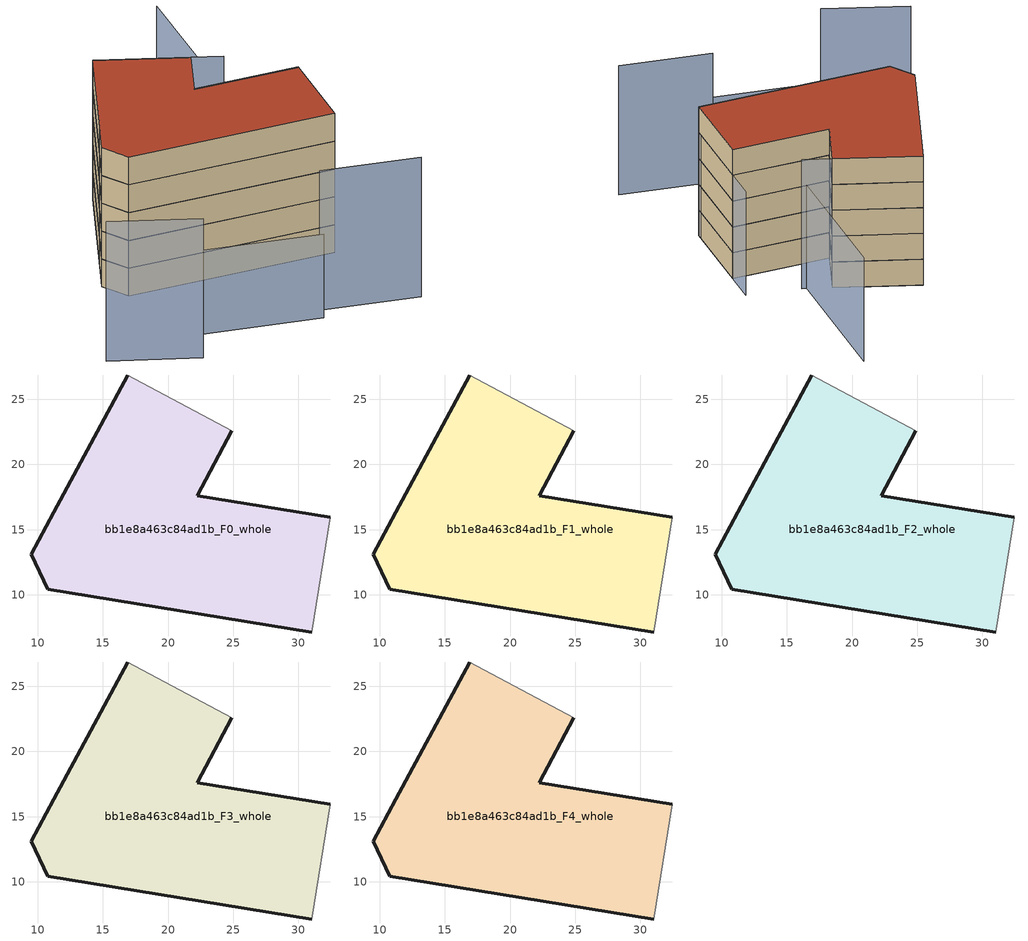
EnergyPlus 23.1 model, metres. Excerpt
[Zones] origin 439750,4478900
bb1e8a463c84ad1b_F0_whole
 floor ground (EU_floor_Construction): 31.02,7.15 32.45,15.94 22.23,17.61 24.9,22.6 16.92,26.86 11.23,16.33 9.51,13.12 10.76,10.42 z0
 wall outside (EU_wall_Construction): 24.9,22.6 22.23,17.61 32.45,15.94 / 31.02,7.15 10.76,10.42 9.51,13.12 11.23,16.33 16.92,26.86 z0:3
 wall adiabatic (EU_wall_Construction): 32.45,15.94 31.02,7.15 / 16.92,26.86 24.9,22.6 z0:3
bb1e8a463c84ad1b_F1_whole
 floor to bb1e8a463c84ad1b_F0_whole (EU_floor_Construction): 31.02,7.15 32.45,15.94 22.23,17.61 24.9,22.6 16.92,26.86 11.23,16.33 9.51,13.12 10.76,10.42 z3
 wall outside (EU_wall_Construction): 24.9,22.6 22.23,17.61 32.45,15.94 / 31.02,7.15 10.76,10.42 9.51,13.12 11.23,16.33 16.92,26.86 z3:6
 wall adiabatic (EU_wall_Construction): 32.45,15.94 31.02,7.15 / 16.92,26.86 24.9,22.6 z3:6
bb1e8a463c84ad1b_F2_whole
 floor to bb1e8a463c84ad1b_F1_whole (EU_floor_Construction): 31.02,7.15 32.45,15.94 22.23,17.61 24.9,22.6 16.92,26.86 11.23,16.33 9.51,13.12 10.76,10.42 z6
 wall outside (EU_wall_Construction): 24.9,22.6 22.23,17.61 32.45,15.94 / 31.02,7.15 10.76,10.42 9.51,13.12 11.23,16.33 16.92,26.86 z6:9
 wall adiabatic (EU_wall_Construction): 32.45,15.94 31.02,7.15 / 16.92,26.86 24.9,22.6 z6:9
bb1e8a463c84ad1b_F3_whole
 floor to bb1e8a463c84ad1b_F2_whole (EU_floor_Construction): 31.02,7.15 32.45,15.94 22.23,17.61 24.9,22.6 16.92,26.86 11.23,16.33 9.51,13.12 10.76,10.42 z9
 wall outside (EU_wall_Construction): 24.9,22.6 22.23,17.61 32.45,15.94 / 31.02,7.15 10.76,10.42 9.51,13.12 11.23,16.33 16.92,26.86 z9:12
 wall adiabatic (EU_wall_Construction): 32.45,15.94 31.02,7.15 / 16.92,26.86 24.9,22.6 z9:12
bb1e8a463c84ad1b_F4_whole
 floor to bb1e8a463c84ad1b_F3_whole (EU_floor_Construction): 31.02,7.15 32.45,15.94 22.23,17.61 24.9,22.6 16.92,26.86 11.23,16.33 9.51,13.12 10.76,10.42 z12
 wall outside (EU_wall_Construction): 24.9,22.6 22.23,17.61 32.45,15.94 / 31.02,7.15 10.76,10.42 9.51,13.12 11.23,16.33 16.92,26.86 z12:15
 wall adiabatic (EU_wall_Construction): 32.45,15.94 31.02,7.15 / 16.92,26.86 24.9,22.6 z12:15
 roof outside (EU_roof_Construction): 24.9,22.6 22.23,17.61 32.45,15.94 31.02,7.15 10.76,10.42 9.51,13.12 11.23,16.33 16.92,26.86 z15
shading: 24.51,-0.85 33.72,-3.66 / 3.01,1.68 10.93,-2.48 / 27.58,21.14 16.92,26.86 z0:15; 9.05,2.37 24.09,-2.22 z0:9; 26.98,20.24 29.53,36.19 / 31.02,7.15 32.99,19.32 z0:12
[Building]
EU S2 Campaign: North Axis=0; Terrain=City; Solar Distribution=FullExterior
[Site:Location]
Madrid: Latitude=40.5; Longitude=-3.5; Time Zone=1; Elevation=609
[SizingPeriod:WeatherFileDays]
AnnualSizingPeriod: Begin Month=1; Begin Day of Month=1; End Month=12; End Day of Month=31; Day of Week for Start Day=Monday; Use Weather File Daylight Saving Period=No; Use Weather File Rain and Snow Indicators=No
[MATERIAL]
EU_InternalMass_Material: Roughness=MediumRough; Thickness=0.1; Conductivity=1; Density=1800; Specific Heat=900; Thermal Absorptance=0.9; Solar Absorptance=0.7; Visible Absorptance=0.7
[MATERIAL:NOMASS] Roughness=MediumRough; Thermal Absorptance=0.9; Solar Absorptance=0.7; Visible Absorptance=0.7
Name | Thermal Resistance
EU_wall_NoMass | 0.459673
EU_roof_NoMass | 0.495815
EU_floor_NoMass | 0.788942
[CONSTRUCTION]
EU_wall_Construction: EU_wall_NoMass
EU_roof_Construction: EU_roof_NoMass
EU_floor_Construction: EU_floor_NoMass
EU_InternalMass_Construction: EU_InternalMass_Material
[ZONE] Type=1; Multiplier=1; Ceiling Height=autocalculate; Volume=762.189; Floor Area=autocalculate; Part of Total Floor Area=Yes
bb1e8a463c84ad1b_F0_whole; bb1e8a463c84ad1b_F1_whole; bb1e8a463c84ad1b_F2_whole; bb1e8a463c84ad1b_F3_whole; bb1e8a463c84ad1b_F4_whole
[INTERNALMASS] Construction=EU_InternalMass_Construction; Surface Area=254.062
Name | Zone or ZoneList
bb1e8a463c84ad1b_F0_whole_EU_InternalMass | bb1e8a463c84ad1b_F0_whole
bb1e8a463c84ad1b_F1_whole_EU_InternalMass | bb1e8a463c84ad1b_F1_whole
bb1e8a463c84ad1b_F2_whole_EU_InternalMass | bb1e8a463c84ad1b_F2_whole
bb1e8a463c84ad1b_F3_whole_EU_InternalMass | bb1e8a463c84ad1b_F3_whole
bb1e8a463c84ad1b_F4_whole_EU_InternalMass | bb1e8a463c84ad1b_F4_whole
[OTHEREQUIPMENT] Fuel Type=Electricity; Design Level Calculation Method=Watts/Area; Power per Zone Floor Area=1; Fraction Latent=0; Fraction Radiant=0; Fraction Lost=0; Carbon Dioxide Generation Rate=0; EndUse Subcategory=EU_Step8_InternalGains
Name | Zone or ZoneList or Space or SpaceList | Schedule
EU_Step8_InternalGain_bb1e8a463c84ad1b_F0_whole_f000 | bb1e8a463c84ad1b_F0_whole | EU_Step8_GainSchedule_bb1e8a463c84ad1b_F0_whole_f000
EU_Step8_InternalGain_bb1e8a463c84ad1b_F1_whole_f000 | bb1e8a463c84ad1b_F1_whole | EU_Step8_GainSchedule_bb1e8a463c84ad1b_F1_whole_f000
EU_Step8_InternalGain_bb1e8a463c84ad1b_F2_whole_f000 | bb1e8a463c84ad1b_F2_whole | EU_Step8_GainSchedule_bb1e8a463c84ad1b_F2_whole_f000
EU_Step8_InternalGain_bb1e8a463c84ad1b_F3_whole_f000 | bb1e8a463c84ad1b_F3_whole | EU_Step8_GainSchedule_bb1e8a463c84ad1b_F3_whole_f000
EU_Step8_InternalGain_bb1e8a463c84ad1b_F4_whole_f000 | bb1e8a463c84ad1b_F4_whole | EU_Step8_GainSchedule_bb1e8a463c84ad1b_F4_whole_f000
[ZONEVENTILATION:DESIGNFLOWRATE] Schedule=EU_AlwaysOn; Design Flow Rate Calculation Method=AirChanges/Hour; Air Changes per Hour=0.719161; Ventilation Type=Natural; Fan Pressure Rise=0; Fan Total Efficiency=1; Constant Term Coefficient=1; Temperature Term Coefficient=0; Velocity Term Coefficient=0; Velocity Squared Term Coefficient=0; Minimum Indoor Temperature=-100; Maximum Indoor Temperature=100; Delta Temperature=-100; Minimum Outdoor Temperature=-100; Maximum Outdoor Temperature=100; Maximum Wind Speed=40
Name | Zone or ZoneList or Space or SpaceList
EU_ConstantAir_bb1e8a463c84ad1b_F0_whole | bb1e8a463c84ad1b_F0_whole
EU_ConstantAir_bb1e8a463c84ad1b_F1_whole | bb1e8a463c84ad1b_F1_whole
EU_ConstantAir_bb1e8a463c84ad1b_F2_whole | bb1e8a463c84ad1b_F2_whole
EU_ConstantAir_bb1e8a463c84ad1b_F3_whole | bb1e8a463c84ad1b_F3_whole
EU_ConstantAir_bb1e8a463c84ad1b_F4_whole | bb1e8a463c84ad1b_F4_whole
[HVACTEMPLATE:THERMOSTAT] Constant Heating Setpoint=20; Constant Cooling Setpoint=50
EU_HeatOnly_bb1e8a463c84ad1b_F0_whole; EU_HeatOnly_bb1e8a463c84ad1b_F1_whole; EU_HeatOnly_bb1e8a463c84ad1b_F2_whole; EU_HeatOnly_bb1e8a463c84ad1b_F3_whole; EU_HeatOnly_bb1e8a463c84ad1b_F4_whole
[HVACTEMPLATE:ZONE:IDEALLOADSAIRSYSTEM] System Availability Schedule=EU_AlwaysOn; Maximum Heating Supply Air Temperature=50; Minimum Cooling Supply Air Temperature=13; Maximum Heating Supply Air Humidity Ratio=0.0156; Minimum Cooling Supply Air Humidity Ratio=0.0077; Heating Limit=NoLimit; Cooling Limit=NoLimit; Heating Availability Schedule=EU_AlwaysOn; Cooling Availability Schedule=EU_CoolingOff; Dehumidification Control Type=ConstantSensibleHeatRatio; Cooling Sensible Heat Ratio=0.7; Dehumidification Setpoint=60; Humidification Control Type=None; Humidification Setpoint=30; Outdoor Air Method=None; Outdoor Air Flow Rate per Person=0.00944; Outdoor Air Flow Rate per Zone Floor Area=0; Outdoor Air Flow Rate per Zone=0; Demand Controlled Ventilation Type=None; Outdoor Air Economizer Type=NoEconomizer; Heat Recovery Type=None; Sensible Heat Recovery Effectiveness=0.7; Latent Heat Recovery Effectiveness=0.65
Name | Template Thermostat
bb1e8a463c84ad1b_F0_whole | EU_HeatOnly_bb1e8a463c84ad1b_F0_whole
bb1e8a463c84ad1b_F1_whole | EU_HeatOnly_bb1e8a463c84ad1b_F1_whole
bb1e8a463c84ad1b_F2_whole | EU_HeatOnly_bb1e8a463c84ad1b_F2_whole
bb1e8a463c84ad1b_F3_whole | EU_HeatOnly_bb1e8a463c84ad1b_F3_whole
bb1e8a463c84ad1b_F4_whole | EU_HeatOnly_bb1e8a463c84ad1b_F4_whole
[SIZING:ZONE] Zone Cooling Design Supply Air Temperature Input Method=SupplyAirTemperature; Zone Cooling Design Supply Air Temperature=13; Zone Heating Design Supply Air Temperature Input Method=SupplyAirTemperature; Zone Heating Design Supply Air Temperature=50; Zone Cooling Design Supply Air Humidity Ratio=0.008; Zone Heating Design Supply Air Humidity Ratio=0.008; Cooling Design Air Flow Method=DesignDay; Cooling Design Air Flow Rate=0; Cooling Minimum Air Flow per Zone Floor Area=0.000762; Cooling Minimum Air Flow=0; Cooling Minimum Air Flow Fraction=0.2; Heating Design Air Flow Method=DesignDay; Heating Design Air Flow Rate=0; Heating Maximum Air Flow per Zone Floor Area=0.002032; Heating Maximum Air Flow=0.141576; Heating Maximum Air Flow Fraction=0.3; Account for Dedicated Outdoor Air System=No; Dedicated Outdoor Air System Control Strategy=NeutralSupplyAir; Dedicated Outdoor Air Low Setpoint Temperature for Design=autosize; Dedicated Outdoor Air High Setpoint Temperature for Design=autosize; Zone Load Sizing Method=Sensible Load Only No Latent Load; Zone Latent Cooling Design Supply Air Humidity Ratio Input Method=HumidityRatioDifference; Zone Cooling Design Supply Air Humidity Ratio Difference=0.005; Zone Latent Heating Design Supply Air Humidity Ratio Input Method=HumidityRatioDifference; Zone Humidification Design Supply Air Humidity Ratio Difference=0.005
bb1e8a463c84ad1b_F0_whole; bb1e8a463c84ad1b_F1_whole; bb1e8a463c84ad1b_F2_whole; bb1e8a463c84ad1b_F3_whole; bb1e8a463c84ad1b_F4_whole
[SCHEDULE:CONSTANT]
Name | Hourly Value
EU_AlwaysOn | 1
EU_CoolingOff | 0
[SCHEDULE:FILE] Column Number=1; Rows to Skip at Top=0; Number of Hours of Data=8760; Column Separator=Comma; Interpolate to Timestep=No; Minutes per Item=60; Adjust Schedule for Daylight Savings=Yes
Name | File
EU_Step8_GainSchedule_bb1e8a463c84ad1b_F0_whole_f000 | ../../schedules/bb1e8a463c84ad1b/bb1e8a463c84ad1b_F0_whole_f000_gain.csv
EU_Step8_GainSchedule_bb1e8a463c84ad1b_F1_whole_f000 | ../../schedules/bb1e8a463c84ad1b/bb1e8a463c84ad1b_F1_whole_f000_gain.csv
EU_Step8_GainSchedule_bb1e8a463c84ad1b_F2_whole_f000 | ../../schedules/bb1e8a463c84ad1b/bb1e8a463c84ad1b_F2_whole_f000_gain.csv
EU_Step8_GainSchedule_bb1e8a463c84ad1b_F3_whole_f000 | ../../schedules/bb1e8a463c84ad1b/bb1e8a463c84ad1b_F3_whole_f000_gain.csv
EU_Step8_GainSchedule_bb1e8a463c84ad1b_F4_whole_f000 | ../../schedules/bb1e8a463c84ad1b/bb1e8a463c84ad1b_F4_whole_f000_gain.csv
